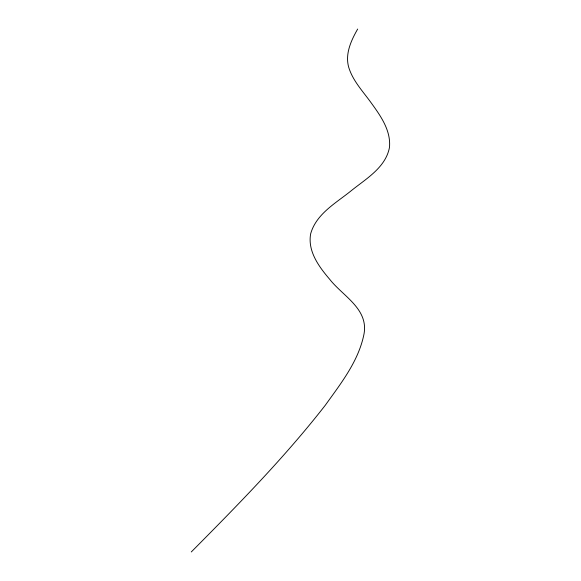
<?xml version="1.0" encoding="UTF-8"?>
<svg xmlns="http://www.w3.org/2000/svg" width="581" height="581" viewBox="0 0 581 581"><rect width="100%" height="100%" fill="white"/><g stroke="black" fill="none" stroke-linecap="round" stroke-linejoin="round"><path stroke-width="0.87" d="M357.671 29.05C351.164 40.416 344.932 53.844 348.68 67.178C352.79 80.846 362.965 91.399 371.106 102.75C380.526 115.757 391.093 130.514 389.473 147.429C385.661 167.684 365.87 178.854 351.084 190.844C335.992 203.045 316.253 213.83 310.668 233.751C307.443 251.203 319.013 266.81 329.703 279.308C342.768 296.019 368.143 308.533 364.134 333.341C358.971 360.641 341.083 383.169 325.309 405.226C284.545 457.545 237.934 504.925 191.287 551.95"/></g></svg>
